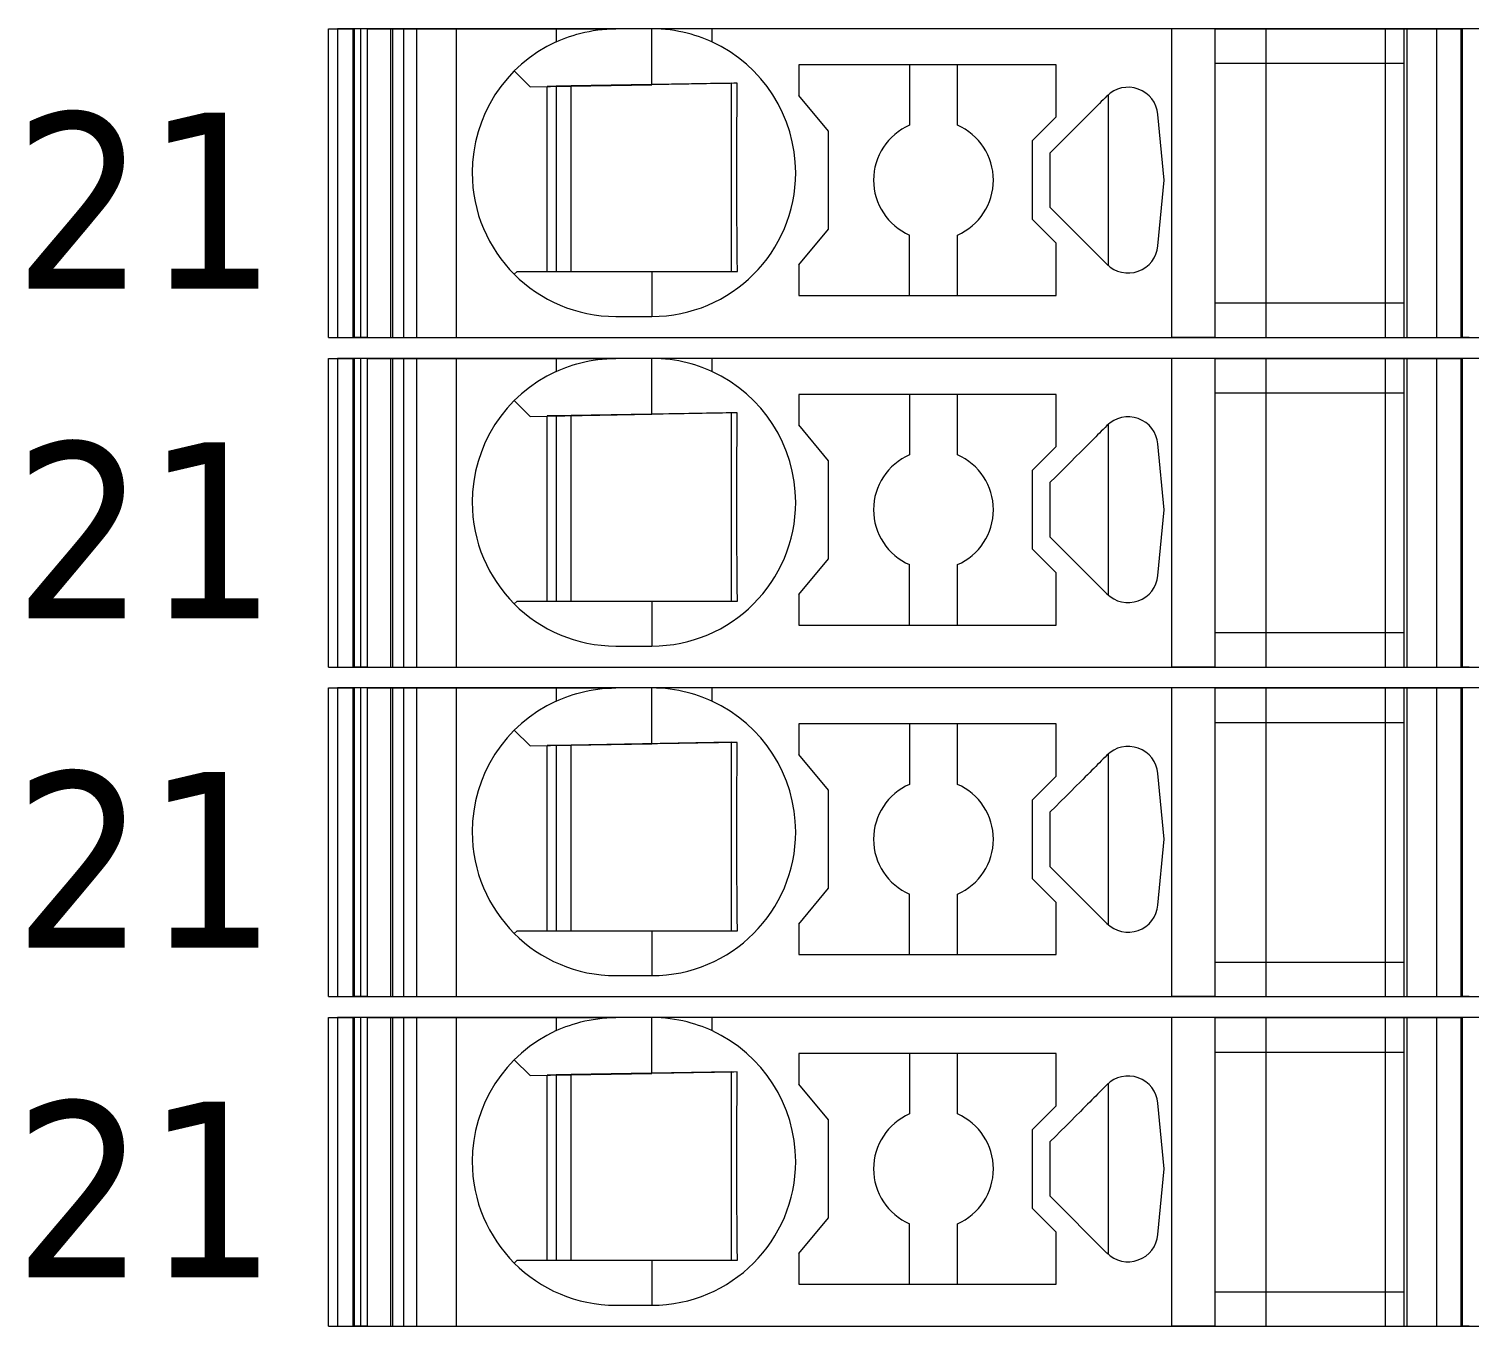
# Model space of a CAD drawing. Header units: millimetres. Extents: x 0 to 2100, y 0 to 1485.
# Drawn here: x 1216.85 to 1240.89, y 469.85 to 491.5 of the extents above; entities that cross this region are included whole.
import ezdxf
from ezdxf.enums import TextEntityAlignment as Align

# ---------------------------------------------------------------- set-up
doc = ezdxf.new("R2010")
doc.units = ezdxf.units.MM
for name, color, linetype, lineweight in [('EPLAN309', 5, 'Continuous', 5), ('EPLAN493', 5, 'Continuous', 5), ('MAIN-1', 7, 'Continuous', 5), ('MAIN-2', 7, 'Continuous', 5)]:
    doc.layers.add(name, color=color, linetype=linetype, lineweight=lineweight)
doc.styles.add('Tahoma', font='')
doc.styles.get('Tahoma').set_extended_font_data('Tahoma')

# ---------------------------------------------------------------- blocks, each defined once
blk = doc.blocks.new('EPLSYM_LibrarySPECIAL_Symbol12_Variant0_Placement8_56')
at = {"layer": 'EPLAN309', "lineweight": 13, "ltscale": 20}
blk.add_lwpolyline([(0, -5.15), (68.15, -5.15), (68.15, 0), (0, 0)], close=True, dxfattribs=at)
at = {"layer": 'EPLAN493', "color": 5, "style": 'Tahoma'}
blk.add_attdef('17_20450', text='', height=2.93475, dxfattribs=at).set_placement((0, -27.293475), align=Align.MIDDLE_RIGHT)
blk = doc.blocks.new('EPLSYM_LibrarySPECIAL_Symbol12_Variant0_Placement8_57')
at = {"layer": 'EPLAN309', "lineweight": 13, "ltscale": 20}
blk.add_lwpolyline([(0, -5.15), (68.15, -5.15), (68.15, 0), (0, 0)], close=True, dxfattribs=at)
at = {"layer": 'EPLAN493', "color": 5, "style": 'Tahoma'}
blk.add_attdef('17_20450', text='', height=2.93475, dxfattribs=at).set_placement((0, -27.293475), align=Align.MIDDLE_RIGHT)
blk = doc.blocks.new('EPLSYM_LibrarySPECIAL_Symbol12_Variant0_Placement8_58')
at = {"layer": 'EPLAN309', "lineweight": 13, "ltscale": 20}
blk.add_lwpolyline([(0, -5.15), (68.15, -5.15), (68.15, 0), (0, 0)], close=True, dxfattribs=at)
at = {"layer": 'EPLAN493', "color": 5, "style": 'Tahoma'}
blk.add_attdef('17_20450', text='', height=2.93475, dxfattribs=at).set_placement((0, -27.293475), align=Align.MIDDLE_RIGHT)
blk = doc.blocks.new('EPLSYM_LibrarySPECIAL_Symbol12_Variant0_Placement8_59')
at = {"layer": 'EPLAN309', "lineweight": 13, "ltscale": 20}
blk.add_lwpolyline([(0, -5.15), (68.15, -5.15), (68.15, 0), (0, 0)], close=True, dxfattribs=at)
at = {"layer": 'EPLAN493', "color": 5, "style": 'Tahoma'}
blk.add_attdef('17_20450', text='', height=2.93475, dxfattribs=at).set_placement((0, -27.293475), align=Align.MIDDLE_RIGHT)

msp = doc.modelspace()

# ---------------------------------------------------------------- linework, layer by layer
at = {"layer": 'MAIN-1'}
for p, q in [((1221.85, 491.5), (1222.284, 491.5)), ((1221.85, 486.35), (1221.85, 491.5)), ((1222.393, 491.5), (1222.284, 491.5)), ((1222.284, 486.35), (1222.284, 491.5)), ((1222.501, 491.5), (1222.393, 491.5)), ((1222.393, 486.35), (1222.393, 491.5)), ((1222.501, 491.5), (1225.65, 491.5)), ((1222.501, 486.35), (1222.501, 491.5)), ((1225.65, 491.5), (1226.65, 491.5)), ((1225.65, 491.5), (1225.65, 491.282)), ((1226.346, 491.481), (1226.421, 491.489)), ((1226.421, 491.489), (1226.497, 491.495)), ((1226.497, 491.495), (1226.573, 491.499)), ((1226.573, 491.499), (1226.65, 491.5)), ((1227.25, 491.5), (1226.65, 491.5)), ((1227.327, 491.499), (1227.25, 491.5)), ((1228.25, 491.5), (1227.25, 491.5)), ((1227.25, 490.568), (1227.25, 491.5)), ((1227.403, 491.495), (1227.327, 491.499)), ((1227.479, 491.489), (1227.403, 491.495)), ((1227.554, 491.481), (1227.479, 491.489)), ((1235.932, 491.5), (1228.25, 491.5)), ((1228.25, 491.5), (1228.25, 491.282)), ((1236.65, 491.5), (1235.932, 491.5)), ((1235.932, 486.35), (1235.932, 491.5)), ((1236.65, 491.5), (1239.8, 491.5)), ((1236.65, 491.5), (1236.65, 486.35)), ((1239.8, 491.5), (1240.35, 491.5)), ((1239.8, 491.5), (1239.8, 486.35)), ((1240.35, 491.5), (1240.784, 491.5)), ((1240.35, 491.5), (1240.35, 486.35)), ((1240.893, 491.5), (1240.784, 491.5)), ((1240.784, 486.35), (1240.784, 491.5)), ((1225.65, 491.282), (1225.702, 491.305)), ((1225.702, 491.305), (1225.756, 491.327)), ((1225.756, 491.327), (1225.813, 491.349)), ((1225.813, 491.349), (1225.872, 491.37)), ((1225.872, 491.37), (1225.933, 491.39)), ((1225.933, 491.39), (1225.997, 491.409)), ((1225.997, 491.409), (1226.063, 491.427)), ((1226.063, 491.427), (1226.131, 491.443)), ((1226.131, 491.443), (1226.201, 491.458)), ((1226.201, 491.458), (1226.272, 491.47)), ((1226.272, 491.47), (1226.346, 491.481)), ((1227.628, 491.47), (1227.554, 491.481)), ((1227.699, 491.458), (1227.628, 491.47)), ((1227.769, 491.443), (1227.699, 491.458)), ((1227.837, 491.427), (1227.769, 491.443)), ((1227.903, 491.409), (1227.837, 491.427)), ((1227.967, 491.39), (1227.903, 491.409)), ((1228.028, 491.37), (1227.967, 491.39)), ((1228.087, 491.349), (1228.028, 491.37)), ((1228.144, 491.327), (1228.087, 491.349)), ((1228.198, 491.305), (1228.144, 491.327)), ((1228.25, 491.282), (1228.198, 491.305)), ((1224.953, 490.797), (1225.217, 490.533)), ((1229.7, 490.9), (1229.7, 490.389)), ((1234, 490.9), (1229.7, 490.9)), ((1231.55, 490.9), (1231.55, 489.892)), ((1232.35, 489.892), (1232.35, 490.9)), ((1234, 490.029), (1234, 490.9)), ((1236.65, 490.925), (1239.8, 490.925)), ((1225.217, 490.533), (1227.25, 490.568)), ((1225.5, 487.45), (1225.5, 490.538)), ((1225.65, 490.54), (1225.65, 487.45)), ((1225.9, 487.45), (1225.9, 490.545)), ((1227.345, 490.57), (1227.25, 490.568)), ((1227.438, 490.571), (1227.345, 490.57)), ((1227.53, 490.573), (1227.438, 490.571)), ((1227.618, 490.575), (1227.53, 490.573)), ((1227.703, 490.576), (1227.618, 490.575)), ((1227.786, 490.577), (1227.703, 490.576)), ((1227.865, 490.579), (1227.786, 490.577)), ((1227.943, 490.58), (1227.865, 490.579)), ((1228.017, 490.581), (1227.943, 490.58)), ((1228.09, 490.582), (1228.017, 490.581)), ((1228.16, 490.584), (1228.09, 490.582)), ((1228.229, 490.585), (1228.16, 490.584)), ((1228.297, 490.586), (1228.229, 490.585)), ((1228.363, 490.587), (1228.297, 490.586)), ((1228.428, 490.588), (1228.363, 490.587)), ((1228.491, 490.589), (1228.428, 490.588)), ((1228.554, 490.59), (1228.491, 490.589)), ((1228.615, 490.591), (1228.554, 490.59)), ((1228.579, 487.45), (1228.579, 490.591)), ((1228.676, 490.592), (1228.615, 490.591)), ((1228.676, 490.522), (1228.676, 490.592)), ((1228.673, 490.303), (1228.674, 490.377)), ((1228.673, 490.227), (1228.673, 490.303)), ((1228.674, 490.377), (1228.675, 490.45)), ((1228.675, 490.45), (1228.676, 490.522)), ((1230.2, 489.793), (1229.7, 490.389)), ((1234.752, 490.285), (1234.721, 490.253)), ((1234.784, 490.316), (1234.752, 490.285)), ((1234.815, 490.347), (1234.784, 490.316)), ((1234.846, 490.379), (1234.815, 490.347)), ((1234.867, 490.398), (1234.867, 487.552)), ((1228.67, 489.988), (1228.671, 490.07)), ((1228.671, 490.07), (1228.672, 490.149)), ((1228.672, 490.149), (1228.673, 490.227)), ((1234.521, 490.053), (1234.483, 490.015)), ((1234.558, 490.09), (1234.521, 490.053)), ((1234.594, 490.126), (1234.558, 490.09)), ((1234.627, 490.159), (1234.594, 490.126)), ((1234.658, 490.191), (1234.627, 490.159)), ((1234.69, 490.222), (1234.658, 490.191)), ((1234.721, 490.253), (1234.69, 490.222)), ((1235.802, 488.975), (1235.698, 490.072)), ((1228.669, 489.817), (1228.67, 489.904)), ((1228.669, 489.726), (1228.669, 489.817)), ((1228.67, 489.904), (1228.67, 489.988)), ((1233.6, 489.629), (1234, 490.029)), ((1234.323, 489.856), (1234.242, 489.774)), ((1234.402, 489.934), (1234.323, 489.856)), ((1234.443, 489.975), (1234.402, 489.934)), ((1234.483, 490.015), (1234.443, 489.975)), ((1228.668, 489.632), (1228.669, 489.726)), ((1228.668, 489.534), (1228.668, 489.632)), ((1230.2, 488.157), (1230.2, 489.793)), ((1233.6, 489.629), (1233.6, 488.321)), ((1234.072, 489.604), (1233.986, 489.518)), ((1234.158, 489.69), (1234.072, 489.604)), ((1234.242, 489.774), (1234.158, 489.69)), ((1228.667, 489.431), (1228.668, 489.534)), ((1228.667, 489.324), (1228.667, 489.431)), ((1228.667, 489.213), (1228.667, 489.324)), ((1233.986, 489.518), (1233.9, 489.432)), ((1233.9, 489.302), (1233.9, 489.432)), ((1228.667, 489.1), (1228.667, 489.213)), ((1228.667, 488.979), (1228.667, 489.1)), ((1233.9, 489.171), (1233.9, 489.302)), ((1233.9, 489.04), (1233.9, 489.171)), ((1228.667, 488.861), (1228.667, 488.979)), ((1228.667, 488.747), (1228.667, 488.861)), ((1233.9, 488.91), (1233.9, 489.04)), ((1233.9, 488.779), (1233.9, 488.91)), ((1235.698, 487.878), (1235.802, 488.975)), ((1228.668, 488.638), (1228.667, 488.747)), ((1228.668, 488.534), (1228.668, 488.638)), ((1233.9, 488.648), (1233.9, 488.779)), ((1233.9, 488.518), (1233.9, 488.648)), ((1228.669, 488.434), (1228.668, 488.534)), ((1228.669, 488.339), (1228.669, 488.434)), ((1233.9, 488.518), (1234.846, 487.571)), ((1228.67, 488.248), (1228.669, 488.339)), ((1228.671, 488.159), (1228.67, 488.248)), ((1228.672, 488.073), (1228.671, 488.159)), ((1229.7, 487.561), (1230.2, 488.157)), ((1234, 487.921), (1233.6, 488.321)), ((1228.672, 487.99), (1228.672, 488.073)), ((1228.673, 487.908), (1228.672, 487.99)), ((1228.674, 487.829), (1228.673, 487.908)), ((1231.55, 487.05), (1231.55, 488.058)), ((1232.35, 487.05), (1232.35, 488.058)), ((1234, 487.05), (1234, 487.921)), ((1228.675, 487.75), (1228.674, 487.829)), ((1228.676, 487.674), (1228.675, 487.75)), ((1228.676, 487.598), (1228.676, 487.674)), ((1225, 487.45), (1224.953, 487.403)), ((1225, 487.45), (1227.25, 487.45)), ((1227.25, 487.45), (1227.342, 487.45)), ((1227.25, 487.45), (1227.25, 486.7)), ((1227.342, 487.45), (1227.433, 487.45)), ((1227.433, 487.45), (1227.523, 487.45)), ((1227.523, 487.45), (1227.61, 487.45)), ((1227.61, 487.45), (1227.695, 487.45)), ((1227.695, 487.45), (1227.778, 487.45)), ((1227.778, 487.45), (1227.858, 487.45)), ((1227.858, 487.45), (1227.936, 487.45)), ((1227.936, 487.45), (1228.011, 487.45)), ((1228.011, 487.45), (1228.085, 487.45)), ((1228.085, 487.45), (1228.157, 487.45)), ((1228.157, 487.45), (1228.226, 487.45)), ((1228.226, 487.45), (1228.295, 487.45)), ((1228.295, 487.45), (1228.361, 487.45)), ((1228.361, 487.45), (1228.427, 487.45)), ((1228.427, 487.45), (1228.491, 487.45)), ((1228.491, 487.45), (1228.555, 487.45)), ((1228.555, 487.45), (1228.617, 487.45)), ((1228.617, 487.45), (1228.678, 487.45)), ((1228.677, 487.524), (1228.676, 487.598)), ((1228.678, 487.45), (1228.677, 487.524)), ((1229.7, 487.561), (1229.7, 487.05)), ((1229.7, 487.05), (1234, 487.05)), ((1236.65, 486.925), (1239.8, 486.925)), ((1226.65, 486.7), (1227.25, 486.7)), ((1221.85, 486.35), (1222.284, 486.35)), ((1222.393, 486.35), (1222.284, 486.35)), ((1222.501, 486.35), (1222.393, 486.35)), ((1222.501, 486.35), (1235.932, 486.35)), ((1236.65, 486.35), (1235.932, 486.35)), ((1236.65, 486.35), (1239.8, 486.35)), ((1239.8, 486.35), (1240.35, 486.35)), ((1240.35, 486.35), (1240.784, 486.35)), ((1240.893, 486.35), (1240.784, 486.35)), ((1221.85, 486), (1222.284, 486)), ((1221.85, 480.85), (1221.85, 486)), ((1222.393, 486), (1222.284, 486)), ((1222.284, 480.85), (1222.284, 486)), ((1222.501, 486), (1222.393, 486)), ((1222.393, 480.85), (1222.393, 486)), ((1222.501, 486), (1225.65, 486)), ((1222.501, 480.85), (1222.501, 486)), ((1225.65, 486), (1226.65, 486)), ((1225.65, 486), (1225.65, 485.782)), ((1226.131, 485.943), (1226.201, 485.958)), ((1226.201, 485.958), (1226.272, 485.97)), ((1226.272, 485.97), (1226.346, 485.981)), ((1226.346, 485.981), (1226.421, 485.989)), ((1226.421, 485.989), (1226.497, 485.995)), ((1226.497, 485.995), (1226.573, 485.999)), ((1226.573, 485.999), (1226.65, 486)), ((1227.25, 486), (1226.65, 486)), ((1227.327, 485.999), (1227.25, 486)), ((1228.25, 486), (1227.25, 486)), ((1227.25, 485.068), (1227.25, 486)), ((1227.403, 485.995), (1227.327, 485.999)), ((1227.479, 485.989), (1227.403, 485.995)), ((1227.554, 485.981), (1227.479, 485.989)), ((1227.628, 485.97), (1227.554, 485.981)), ((1227.699, 485.958), (1227.628, 485.97)), ((1227.769, 485.943), (1227.699, 485.958)), ((1235.932, 486), (1228.25, 486)), ((1228.25, 486), (1228.25, 485.782)), ((1236.65, 486), (1235.932, 486)), ((1235.932, 480.85), (1235.932, 486)), ((1236.65, 486), (1239.8, 486)), ((1236.65, 486), (1236.65, 480.85)), ((1239.8, 486), (1240.35, 486)), ((1239.8, 486), (1239.8, 480.85)), ((1240.35, 486), (1240.784, 486)), ((1240.35, 486), (1240.35, 480.85)), ((1240.893, 486), (1240.784, 486)), ((1240.784, 480.85), (1240.784, 486)), ((1225.65, 485.782), (1225.702, 485.805)), ((1225.702, 485.805), (1225.756, 485.827)), ((1225.756, 485.827), (1225.813, 485.849)), ((1225.813, 485.849), (1225.872, 485.87)), ((1225.872, 485.87), (1225.933, 485.89)), ((1225.933, 485.89), (1225.997, 485.909)), ((1225.997, 485.909), (1226.063, 485.927)), ((1226.063, 485.927), (1226.131, 485.943)), ((1227.837, 485.927), (1227.769, 485.943)), ((1227.903, 485.909), (1227.837, 485.927)), ((1227.967, 485.89), (1227.903, 485.909)), ((1228.028, 485.87), (1227.967, 485.89)), ((1228.087, 485.849), (1228.028, 485.87)), ((1228.144, 485.827), (1228.087, 485.849)), ((1228.198, 485.805), (1228.144, 485.827)), ((1228.25, 485.782), (1228.198, 485.805)), ((1224.953, 485.297), (1225.217, 485.033)), ((1229.7, 485.4), (1229.7, 484.889)), ((1234, 485.4), (1229.7, 485.4)), ((1231.55, 485.4), (1231.55, 484.392)), ((1232.35, 484.392), (1232.35, 485.4)), ((1234, 484.529), (1234, 485.4)), ((1236.65, 485.425), (1239.8, 485.425)), ((1225.217, 485.033), (1227.25, 485.068)), ((1225.5, 481.95), (1225.5, 485.038)), ((1225.65, 485.04), (1225.65, 481.95)), ((1225.9, 481.95), (1225.9, 485.045)), ((1227.345, 485.07), (1227.25, 485.068)), ((1227.438, 485.071), (1227.345, 485.07)), ((1227.53, 485.073), (1227.438, 485.071)), ((1227.618, 485.075), (1227.53, 485.073)), ((1227.703, 485.076), (1227.618, 485.075)), ((1227.786, 485.077), (1227.703, 485.076)), ((1227.865, 485.079), (1227.786, 485.077)), ((1227.943, 485.08), (1227.865, 485.079)), ((1228.017, 485.081), (1227.943, 485.08)), ((1228.09, 485.082), (1228.017, 485.081)), ((1228.16, 485.084), (1228.09, 485.082)), ((1228.229, 485.085), (1228.16, 485.084)), ((1228.297, 485.086), (1228.229, 485.085)), ((1228.363, 485.087), (1228.297, 485.086)), ((1228.428, 485.088), (1228.363, 485.087)), ((1228.491, 485.089), (1228.428, 485.088)), ((1228.554, 485.09), (1228.491, 485.089)), ((1228.615, 485.091), (1228.554, 485.09)), ((1228.579, 481.95), (1228.579, 485.091)), ((1228.676, 485.092), (1228.615, 485.091)), ((1228.675, 484.95), (1228.676, 485.022)), ((1228.676, 485.022), (1228.676, 485.092)), ((1228.673, 484.803), (1228.674, 484.877)), ((1228.673, 484.727), (1228.673, 484.803)), ((1228.674, 484.877), (1228.675, 484.95)), ((1230.2, 484.293), (1229.7, 484.889)), ((1234.721, 484.753), (1234.69, 484.722)), ((1234.752, 484.785), (1234.721, 484.753)), ((1234.784, 484.816), (1234.752, 484.785)), ((1234.815, 484.847), (1234.784, 484.816)), ((1234.846, 484.879), (1234.815, 484.847)), ((1234.867, 484.898), (1234.867, 482.052)), ((1228.67, 484.488), (1228.671, 484.57)), ((1228.671, 484.57), (1228.672, 484.649)), ((1228.672, 484.649), (1228.673, 484.727)), ((1233.6, 484.129), (1234, 484.529)), ((1234.483, 484.515), (1234.443, 484.475)), ((1234.521, 484.553), (1234.483, 484.515)), ((1234.558, 484.59), (1234.521, 484.553)), ((1234.594, 484.626), (1234.558, 484.59)), ((1234.627, 484.659), (1234.594, 484.626)), ((1234.658, 484.691), (1234.627, 484.659)), ((1234.69, 484.722), (1234.658, 484.691)), ((1235.802, 483.475), (1235.698, 484.572)), ((1228.669, 484.317), (1228.67, 484.404)), ((1228.669, 484.226), (1228.669, 484.317)), ((1228.67, 484.404), (1228.67, 484.488)), ((1230.2, 482.657), (1230.2, 484.293)), ((1234.242, 484.274), (1234.158, 484.19)), ((1234.323, 484.356), (1234.242, 484.274)), ((1234.402, 484.434), (1234.323, 484.356)), ((1234.443, 484.475), (1234.402, 484.434)), ((1228.667, 483.931), (1228.668, 484.034)), ((1228.668, 484.132), (1228.669, 484.226)), ((1228.668, 484.034), (1228.668, 484.132)), ((1233.6, 484.129), (1233.6, 482.821)), ((1234.072, 484.104), (1233.986, 484.018)), ((1234.158, 484.19), (1234.072, 484.104)), ((1228.667, 483.824), (1228.667, 483.931)), ((1228.667, 483.713), (1228.667, 483.824)), ((1233.986, 484.018), (1233.9, 483.932)), ((1233.9, 483.802), (1233.9, 483.932)), ((1233.9, 483.671), (1233.9, 483.802)), ((1228.667, 483.6), (1228.667, 483.713)), ((1228.667, 483.479), (1228.667, 483.6)), ((1233.9, 483.54), (1233.9, 483.671)), ((1228.667, 483.361), (1228.667, 483.479)), ((1228.667, 483.247), (1228.667, 483.361)), ((1233.9, 483.41), (1233.9, 483.54)), ((1233.9, 483.279), (1233.9, 483.41)), ((1235.698, 482.378), (1235.802, 483.475)), ((1228.668, 483.138), (1228.667, 483.247)), ((1228.668, 483.034), (1228.668, 483.138)), ((1233.9, 483.148), (1233.9, 483.279)), ((1233.9, 483.018), (1233.9, 483.148)), ((1228.669, 482.934), (1228.668, 483.034)), ((1228.669, 482.839), (1228.669, 482.934)), ((1228.67, 482.748), (1228.669, 482.839)), ((1233.9, 483.018), (1234.846, 482.071)), ((1228.671, 482.659), (1228.67, 482.748)), ((1228.672, 482.573), (1228.671, 482.659)), ((1229.7, 482.061), (1230.2, 482.657)), ((1234, 482.421), (1233.6, 482.821)), ((1228.672, 482.49), (1228.672, 482.573)), ((1228.673, 482.408), (1228.672, 482.49)), ((1228.674, 482.329), (1228.673, 482.408)), ((1231.55, 481.55), (1231.55, 482.558)), ((1232.35, 481.55), (1232.35, 482.558)), ((1234, 481.55), (1234, 482.421)), ((1228.675, 482.25), (1228.674, 482.329)), ((1228.676, 482.174), (1228.675, 482.25)), ((1228.676, 482.098), (1228.676, 482.174)), ((1225, 481.95), (1224.953, 481.903)), ((1225, 481.95), (1227.25, 481.95)), ((1227.25, 481.95), (1227.342, 481.95)), ((1227.25, 481.95), (1227.25, 481.2)), ((1227.342, 481.95), (1227.433, 481.95)), ((1227.433, 481.95), (1227.523, 481.95)), ((1227.523, 481.95), (1227.61, 481.95)), ((1227.61, 481.95), (1227.695, 481.95)), ((1227.695, 481.95), (1227.778, 481.95)), ((1227.778, 481.95), (1227.858, 481.95)), ((1227.858, 481.95), (1227.936, 481.95)), ((1227.936, 481.95), (1228.011, 481.95)), ((1228.011, 481.95), (1228.085, 481.95)), ((1228.085, 481.95), (1228.157, 481.95)), ((1228.157, 481.95), (1228.226, 481.95)), ((1228.226, 481.95), (1228.295, 481.95)), ((1228.295, 481.95), (1228.361, 481.95)), ((1228.361, 481.95), (1228.427, 481.95)), ((1228.427, 481.95), (1228.491, 481.95)), ((1228.491, 481.95), (1228.555, 481.95)), ((1228.555, 481.95), (1228.617, 481.95)), ((1228.617, 481.95), (1228.678, 481.95)), ((1228.677, 482.024), (1228.676, 482.098)), ((1228.678, 481.95), (1228.677, 482.024)), ((1229.7, 482.061), (1229.7, 481.55)), ((1229.7, 481.55), (1234, 481.55)), ((1236.65, 481.425), (1239.8, 481.425)), ((1226.65, 481.2), (1227.25, 481.2)), ((1221.85, 480.85), (1222.284, 480.85)), ((1222.393, 480.85), (1222.284, 480.85)), ((1222.501, 480.85), (1222.393, 480.85)), ((1222.501, 480.85), (1235.932, 480.85)), ((1236.65, 480.85), (1235.932, 480.85)), ((1236.65, 480.85), (1239.8, 480.85)), ((1239.8, 480.85), (1240.35, 480.85)), ((1240.35, 480.85), (1240.784, 480.85)), ((1240.893, 480.85), (1240.784, 480.85)), ((1221.85, 480.5), (1222.284, 480.5)), ((1221.85, 475.35), (1221.85, 480.5)), ((1222.393, 480.5), (1222.284, 480.5)), ((1222.284, 475.35), (1222.284, 480.5)), ((1222.501, 480.5), (1222.393, 480.5)), ((1222.393, 475.35), (1222.393, 480.5)), ((1222.501, 480.5), (1225.65, 480.5)), ((1222.501, 475.35), (1222.501, 480.5)), ((1225.65, 480.5), (1226.65, 480.5)), ((1225.65, 480.5), (1225.65, 480.282)), ((1225.997, 480.409), (1226.063, 480.427)), ((1226.063, 480.427), (1226.131, 480.443)), ((1226.131, 480.443), (1226.201, 480.458)), ((1226.201, 480.458), (1226.272, 480.47)), ((1226.272, 480.47), (1226.346, 480.481)), ((1226.346, 480.481), (1226.421, 480.489)), ((1226.421, 480.489), (1226.497, 480.495)), ((1226.497, 480.495), (1226.573, 480.499)), ((1226.573, 480.499), (1226.65, 480.5)), ((1227.25, 480.5), (1226.65, 480.5)), ((1227.327, 480.499), (1227.25, 480.5)), ((1228.25, 480.5), (1227.25, 480.5)), ((1227.25, 479.568), (1227.25, 480.5)), ((1227.403, 480.495), (1227.327, 480.499)), ((1227.479, 480.489), (1227.403, 480.495)), ((1227.554, 480.481), (1227.479, 480.489)), ((1227.628, 480.47), (1227.554, 480.481)), ((1227.699, 480.458), (1227.628, 480.47)), ((1227.769, 480.443), (1227.699, 480.458)), ((1227.837, 480.427), (1227.769, 480.443)), ((1227.903, 480.409), (1227.837, 480.427)), ((1235.932, 480.5), (1228.25, 480.5)), ((1228.25, 480.5), (1228.25, 480.282)), ((1236.65, 480.5), (1235.932, 480.5)), ((1235.932, 475.35), (1235.932, 480.5)), ((1236.65, 480.5), (1239.8, 480.5)), ((1236.65, 480.5), (1236.65, 475.35)), ((1239.8, 480.5), (1240.35, 480.5)), ((1239.8, 480.5), (1239.8, 475.35)), ((1240.35, 480.5), (1240.784, 480.5)), ((1240.35, 480.5), (1240.35, 475.35)), ((1240.893, 480.5), (1240.784, 480.5)), ((1240.784, 475.35), (1240.784, 480.5)), ((1225.65, 480.282), (1225.702, 480.305)), ((1225.702, 480.305), (1225.756, 480.327)), ((1225.756, 480.327), (1225.813, 480.349)), ((1225.813, 480.349), (1225.872, 480.37)), ((1225.872, 480.37), (1225.933, 480.39)), ((1225.933, 480.39), (1225.997, 480.409)), ((1227.967, 480.39), (1227.903, 480.409)), ((1228.028, 480.37), (1227.967, 480.39)), ((1228.087, 480.349), (1228.028, 480.37)), ((1228.144, 480.327), (1228.087, 480.349)), ((1228.198, 480.305), (1228.144, 480.327)), ((1228.25, 480.282), (1228.198, 480.305)), ((1224.953, 479.797), (1225.217, 479.533)), ((1229.7, 479.9), (1229.7, 479.389)), ((1234, 479.9), (1229.7, 479.9)), ((1231.55, 479.9), (1231.55, 478.892)), ((1232.35, 478.892), (1232.35, 479.9)), ((1234, 479.029), (1234, 479.9)), ((1236.65, 479.925), (1239.8, 479.925)), ((1225.217, 479.533), (1227.25, 479.568)), ((1225.5, 476.45), (1225.5, 479.538)), ((1225.65, 479.54), (1225.65, 476.45)), ((1225.9, 476.45), (1225.9, 479.545)), ((1227.345, 479.57), (1227.25, 479.568)), ((1227.438, 479.571), (1227.345, 479.57)), ((1227.53, 479.573), (1227.438, 479.571)), ((1227.618, 479.575), (1227.53, 479.573)), ((1227.703, 479.576), (1227.618, 479.575)), ((1227.786, 479.577), (1227.703, 479.576)), ((1227.865, 479.579), (1227.786, 479.577)), ((1227.943, 479.58), (1227.865, 479.579)), ((1228.017, 479.581), (1227.943, 479.58)), ((1228.09, 479.582), (1228.017, 479.581)), ((1228.16, 479.584), (1228.09, 479.582)), ((1228.229, 479.585), (1228.16, 479.584)), ((1228.297, 479.586), (1228.229, 479.585)), ((1228.363, 479.587), (1228.297, 479.586)), ((1228.428, 479.588), (1228.363, 479.587)), ((1228.491, 479.589), (1228.428, 479.588)), ((1228.554, 479.59), (1228.491, 479.589)), ((1228.615, 479.591), (1228.554, 479.59)), ((1228.579, 476.45), (1228.579, 479.591)), ((1228.676, 479.592), (1228.615, 479.591)), ((1228.675, 479.45), (1228.676, 479.522)), ((1228.676, 479.522), (1228.676, 479.592)), ((1228.672, 479.149), (1228.673, 479.227)), ((1228.673, 479.303), (1228.674, 479.377)), ((1228.673, 479.227), (1228.673, 479.303)), ((1228.674, 479.377), (1228.675, 479.45)), ((1230.2, 478.793), (1229.7, 479.389)), ((1234.69, 479.222), (1234.658, 479.191)), ((1234.721, 479.253), (1234.69, 479.222)), ((1234.752, 479.285), (1234.721, 479.253)), ((1234.784, 479.316), (1234.752, 479.285)), ((1234.815, 479.347), (1234.784, 479.316)), ((1234.846, 479.379), (1234.815, 479.347)), ((1234.867, 479.398), (1234.867, 476.552)), ((1228.67, 478.988), (1228.671, 479.07)), ((1228.67, 478.904), (1228.67, 478.988)), ((1228.671, 479.07), (1228.672, 479.149)), ((1233.6, 478.629), (1234, 479.029)), ((1234.483, 479.015), (1234.443, 478.975)), ((1234.521, 479.053), (1234.483, 479.015)), ((1234.558, 479.09), (1234.521, 479.053)), ((1234.594, 479.126), (1234.558, 479.09)), ((1234.627, 479.159), (1234.594, 479.126)), ((1234.658, 479.191), (1234.627, 479.159)), ((1235.802, 477.975), (1235.698, 479.072)), ((1228.669, 478.817), (1228.67, 478.904)), ((1228.669, 478.726), (1228.669, 478.817)), ((1230.2, 477.157), (1230.2, 478.793)), ((1234.242, 478.774), (1234.158, 478.69)), ((1234.323, 478.856), (1234.242, 478.774)), ((1234.402, 478.934), (1234.323, 478.856)), ((1234.443, 478.975), (1234.402, 478.934)), ((1228.667, 478.431), (1228.668, 478.534)), ((1228.668, 478.632), (1228.669, 478.726)), ((1228.668, 478.534), (1228.668, 478.632)), ((1233.6, 478.629), (1233.6, 477.321)), ((1233.986, 478.518), (1233.9, 478.432)), ((1234.072, 478.604), (1233.986, 478.518)), ((1234.158, 478.69), (1234.072, 478.604)), ((1228.667, 478.324), (1228.667, 478.431)), ((1228.667, 478.213), (1228.667, 478.324)), ((1233.9, 478.302), (1233.9, 478.432)), ((1233.9, 478.171), (1233.9, 478.302)), ((1228.667, 478.1), (1228.667, 478.213)), ((1228.667, 477.979), (1228.667, 478.1)), ((1233.9, 478.04), (1233.9, 478.171)), ((1233.9, 477.91), (1233.9, 478.04)), ((1228.667, 477.861), (1228.667, 477.979)), ((1228.667, 477.747), (1228.667, 477.861)), ((1233.9, 477.779), (1233.9, 477.91)), ((1233.9, 477.648), (1233.9, 477.779)), ((1235.698, 476.878), (1235.802, 477.975)), ((1228.668, 477.638), (1228.667, 477.747)), ((1228.668, 477.534), (1228.668, 477.638)), ((1233.9, 477.518), (1233.9, 477.648)), ((1228.669, 477.434), (1228.668, 477.534)), ((1228.669, 477.339), (1228.669, 477.434)), ((1228.67, 477.248), (1228.669, 477.339)), ((1234, 476.921), (1233.6, 477.321)), ((1233.9, 477.518), (1234.846, 476.571)), ((1228.671, 477.159), (1228.67, 477.248)), ((1228.672, 477.073), (1228.671, 477.159)), ((1228.672, 476.99), (1228.672, 477.073)), ((1229.7, 476.561), (1230.2, 477.157)), ((1231.55, 476.05), (1231.55, 477.058)), ((1232.35, 476.05), (1232.35, 477.058)), ((1228.673, 476.908), (1228.672, 476.99)), ((1228.674, 476.829), (1228.673, 476.908)), ((1228.675, 476.75), (1228.674, 476.829)), ((1234, 476.05), (1234, 476.921)), ((1228.676, 476.674), (1228.675, 476.75)), ((1228.676, 476.598), (1228.676, 476.674)), ((1228.677, 476.524), (1228.676, 476.598)), ((1225, 476.45), (1224.953, 476.403)), ((1225, 476.45), (1227.25, 476.45)), ((1227.25, 476.45), (1227.342, 476.45)), ((1227.25, 476.45), (1227.25, 475.7)), ((1227.342, 476.45), (1227.433, 476.45)), ((1227.433, 476.45), (1227.523, 476.45)), ((1227.523, 476.45), (1227.61, 476.45)), ((1227.61, 476.45), (1227.695, 476.45)), ((1227.695, 476.45), (1227.778, 476.45)), ((1227.778, 476.45), (1227.858, 476.45)), ((1227.858, 476.45), (1227.936, 476.45)), ((1227.936, 476.45), (1228.011, 476.45)), ((1228.011, 476.45), (1228.085, 476.45)), ((1228.085, 476.45), (1228.157, 476.45)), ((1228.157, 476.45), (1228.226, 476.45)), ((1228.226, 476.45), (1228.295, 476.45)), ((1228.295, 476.45), (1228.361, 476.45)), ((1228.361, 476.45), (1228.427, 476.45)), ((1228.427, 476.45), (1228.491, 476.45)), ((1228.491, 476.45), (1228.555, 476.45)), ((1228.555, 476.45), (1228.617, 476.45)), ((1228.617, 476.45), (1228.678, 476.45)), ((1228.678, 476.45), (1228.677, 476.524)), ((1229.7, 476.561), (1229.7, 476.05)), ((1229.7, 476.05), (1234, 476.05)), ((1236.65, 475.925), (1239.8, 475.925)), ((1226.65, 475.7), (1227.25, 475.7)), ((1221.85, 475.35), (1222.284, 475.35)), ((1222.393, 475.35), (1222.284, 475.35)), ((1222.501, 475.35), (1222.393, 475.35)), ((1222.501, 475.35), (1235.932, 475.35)), ((1236.65, 475.35), (1235.932, 475.35)), ((1236.65, 475.35), (1239.8, 475.35)), ((1239.8, 475.35), (1240.35, 475.35)), ((1240.35, 475.35), (1240.784, 475.35)), ((1240.893, 475.35), (1240.784, 475.35)), ((1221.85, 475), (1222.284, 475)), ((1221.85, 469.85), (1221.85, 475)), ((1222.393, 475), (1222.284, 475)), ((1222.284, 469.85), (1222.284, 475)), ((1222.501, 475), (1222.393, 475)), ((1222.393, 469.85), (1222.393, 475)), ((1222.501, 475), (1225.65, 475)), ((1222.501, 469.85), (1222.501, 475)), ((1225.65, 475), (1226.65, 475)), ((1225.65, 475), (1225.65, 474.782)), ((1225.933, 474.89), (1225.997, 474.909)), ((1225.997, 474.909), (1226.063, 474.927)), ((1226.063, 474.927), (1226.131, 474.943)), ((1226.131, 474.943), (1226.201, 474.958)), ((1226.201, 474.958), (1226.272, 474.97)), ((1226.272, 474.97), (1226.346, 474.981)), ((1226.346, 474.981), (1226.421, 474.989)), ((1226.421, 474.989), (1226.497, 474.995)), ((1226.497, 474.995), (1226.573, 474.999)), ((1226.573, 474.999), (1226.65, 475)), ((1227.25, 475), (1226.65, 475)), ((1227.327, 474.999), (1227.25, 475)), ((1228.25, 475), (1227.25, 475)), ((1227.25, 474.068), (1227.25, 475)), ((1227.403, 474.995), (1227.327, 474.999)), ((1227.479, 474.989), (1227.403, 474.995)), ((1227.554, 474.981), (1227.479, 474.989)), ((1227.628, 474.97), (1227.554, 474.981)), ((1227.699, 474.958), (1227.628, 474.97)), ((1227.769, 474.943), (1227.699, 474.958)), ((1227.837, 474.927), (1227.769, 474.943)), ((1227.903, 474.909), (1227.837, 474.927)), ((1227.967, 474.89), (1227.903, 474.909)), ((1235.932, 475), (1228.25, 475)), ((1228.25, 475), (1228.25, 474.782)), ((1236.65, 475), (1235.932, 475)), ((1235.932, 469.85), (1235.932, 475)), ((1236.65, 475), (1239.8, 475)), ((1236.65, 475), (1236.65, 469.85)), ((1239.8, 475), (1240.35, 475)), ((1239.8, 475), (1239.8, 469.85)), ((1240.35, 475), (1240.784, 475)), ((1240.35, 475), (1240.35, 469.85)), ((1240.893, 475), (1240.784, 475)), ((1240.784, 469.85), (1240.784, 475)), ((1225.65, 474.782), (1225.702, 474.805)), ((1225.702, 474.805), (1225.756, 474.827)), ((1225.756, 474.827), (1225.813, 474.849)), ((1225.813, 474.849), (1225.872, 474.87)), ((1225.872, 474.87), (1225.933, 474.89)), ((1228.028, 474.87), (1227.967, 474.89)), ((1228.087, 474.849), (1228.028, 474.87)), ((1228.144, 474.827), (1228.087, 474.849)), ((1228.198, 474.805), (1228.144, 474.827)), ((1228.25, 474.782), (1228.198, 474.805)), ((1236.65, 474.425), (1239.8, 474.425)), ((1224.953, 474.297), (1225.217, 474.033)), ((1229.7, 474.4), (1229.7, 473.889)), ((1234, 474.4), (1229.7, 474.4)), ((1231.55, 474.4), (1231.55, 473.392)), ((1232.35, 473.392), (1232.35, 474.4)), ((1234, 473.529), (1234, 474.4)), ((1225.217, 474.033), (1227.25, 474.068)), ((1225.5, 470.95), (1225.5, 474.038)), ((1225.65, 474.04), (1225.65, 470.95)), ((1225.9, 470.95), (1225.9, 474.045)), ((1227.345, 474.07), (1227.25, 474.068)), ((1227.438, 474.071), (1227.345, 474.07)), ((1227.53, 474.073), (1227.438, 474.071)), ((1227.618, 474.075), (1227.53, 474.073)), ((1227.703, 474.076), (1227.618, 474.075)), ((1227.786, 474.077), (1227.703, 474.076)), ((1227.865, 474.079), (1227.786, 474.077)), ((1227.943, 474.08), (1227.865, 474.079)), ((1228.017, 474.081), (1227.943, 474.08)), ((1228.09, 474.082), (1228.017, 474.081)), ((1228.16, 474.084), (1228.09, 474.082)), ((1228.229, 474.085), (1228.16, 474.084)), ((1228.297, 474.086), (1228.229, 474.085)), ((1228.363, 474.087), (1228.297, 474.086)), ((1228.428, 474.088), (1228.363, 474.087)), ((1228.491, 474.089), (1228.428, 474.088)), ((1228.554, 474.09), (1228.491, 474.089)), ((1228.615, 474.091), (1228.554, 474.09)), ((1228.579, 470.95), (1228.579, 474.091)), ((1228.676, 474.092), (1228.615, 474.091)), ((1228.674, 473.877), (1228.675, 473.95)), ((1228.675, 473.95), (1228.676, 474.022)), ((1228.676, 474.022), (1228.676, 474.092)), ((1228.672, 473.649), (1228.673, 473.727)), ((1228.673, 473.803), (1228.674, 473.877)), ((1228.673, 473.727), (1228.673, 473.803)), ((1230.2, 473.293), (1229.7, 473.889)), ((1234.69, 473.722), (1234.658, 473.691)), ((1234.721, 473.753), (1234.69, 473.722)), ((1234.752, 473.785), (1234.721, 473.753)), ((1234.784, 473.816), (1234.752, 473.785)), ((1234.815, 473.847), (1234.784, 473.816)), ((1234.846, 473.879), (1234.815, 473.847)), ((1234.867, 473.898), (1234.867, 471.052)), ((1228.67, 473.488), (1228.671, 473.57)), ((1228.67, 473.404), (1228.67, 473.488)), ((1228.671, 473.57), (1228.672, 473.649)), ((1233.6, 473.129), (1234, 473.529)), ((1234.443, 473.475), (1234.402, 473.434)), ((1234.483, 473.515), (1234.443, 473.475)), ((1234.521, 473.553), (1234.483, 473.515)), ((1234.558, 473.59), (1234.521, 473.553)), ((1234.594, 473.626), (1234.558, 473.59)), ((1234.627, 473.659), (1234.594, 473.626)), ((1234.658, 473.691), (1234.627, 473.659)), ((1235.802, 472.475), (1235.698, 473.572)), ((1228.668, 473.132), (1228.669, 473.226)), ((1228.669, 473.317), (1228.67, 473.404)), ((1228.669, 473.226), (1228.669, 473.317)), ((1230.2, 471.657), (1230.2, 473.293)), ((1234.242, 473.274), (1234.158, 473.19)), ((1234.323, 473.356), (1234.242, 473.274)), ((1234.402, 473.434), (1234.323, 473.356)), ((1228.667, 472.931), (1228.668, 473.034)), ((1228.668, 473.034), (1228.668, 473.132)), ((1233.6, 473.129), (1233.6, 471.821)), ((1233.986, 473.018), (1233.9, 472.932)), ((1234.072, 473.104), (1233.986, 473.018)), ((1234.158, 473.19), (1234.072, 473.104)), ((1228.667, 472.824), (1228.667, 472.931)), ((1228.667, 472.713), (1228.667, 472.824)), ((1233.9, 472.802), (1233.9, 472.932)), ((1233.9, 472.671), (1233.9, 472.802)), ((1228.667, 472.6), (1228.667, 472.713)), ((1228.667, 472.479), (1228.667, 472.6)), ((1233.9, 472.54), (1233.9, 472.671)), ((1233.9, 472.41), (1233.9, 472.54)), ((1228.667, 472.361), (1228.667, 472.479)), ((1228.667, 472.247), (1228.667, 472.361)), ((1233.9, 472.279), (1233.9, 472.41)), ((1233.9, 472.148), (1233.9, 472.279)), ((1235.698, 471.378), (1235.802, 472.475)), ((1228.668, 472.138), (1228.667, 472.247)), ((1228.668, 472.034), (1228.668, 472.138)), ((1228.669, 471.934), (1228.668, 472.034)), ((1233.9, 472.018), (1233.9, 472.148)), ((1233.9, 472.018), (1234.846, 471.071)), ((1228.669, 471.839), (1228.669, 471.934)), ((1228.67, 471.748), (1228.669, 471.839)), ((1234, 471.421), (1233.6, 471.821)), ((1228.671, 471.659), (1228.67, 471.748)), ((1228.672, 471.573), (1228.671, 471.659)), ((1228.672, 471.49), (1228.672, 471.573)), ((1229.7, 471.061), (1230.2, 471.657)), ((1231.55, 470.55), (1231.55, 471.558)), ((1232.35, 470.55), (1232.35, 471.558)), ((1228.673, 471.408), (1228.672, 471.49)), ((1228.674, 471.329), (1228.673, 471.408)), ((1228.675, 471.25), (1228.674, 471.329)), ((1234, 470.55), (1234, 471.421)), ((1228.676, 471.174), (1228.675, 471.25)), ((1228.676, 471.098), (1228.676, 471.174)), ((1228.677, 471.024), (1228.676, 471.098)), ((1229.7, 471.061), (1229.7, 470.55)), ((1225, 470.95), (1224.953, 470.903)), ((1225, 470.95), (1227.25, 470.95)), ((1227.25, 470.95), (1227.342, 470.95)), ((1227.25, 470.95), (1227.25, 470.2)), ((1227.342, 470.95), (1227.433, 470.95)), ((1227.433, 470.95), (1227.523, 470.95)), ((1227.523, 470.95), (1227.61, 470.95)), ((1227.61, 470.95), (1227.695, 470.95)), ((1227.695, 470.95), (1227.778, 470.95)), ((1227.778, 470.95), (1227.858, 470.95)), ((1227.858, 470.95), (1227.936, 470.95)), ((1227.936, 470.95), (1228.011, 470.95)), ((1228.011, 470.95), (1228.085, 470.95)), ((1228.085, 470.95), (1228.157, 470.95)), ((1228.157, 470.95), (1228.226, 470.95)), ((1228.226, 470.95), (1228.295, 470.95)), ((1228.295, 470.95), (1228.361, 470.95)), ((1228.361, 470.95), (1228.427, 470.95)), ((1228.427, 470.95), (1228.491, 470.95)), ((1228.491, 470.95), (1228.555, 470.95)), ((1228.555, 470.95), (1228.617, 470.95)), ((1228.617, 470.95), (1228.678, 470.95)), ((1228.678, 470.95), (1228.677, 471.024)), ((1229.7, 470.55), (1234, 470.55)), ((1236.65, 470.425), (1239.8, 470.425)), ((1226.65, 470.2), (1227.25, 470.2)), ((1221.85, 469.85), (1222.284, 469.85)), ((1222.393, 469.85), (1222.284, 469.85)), ((1222.501, 469.85), (1222.393, 469.85)), ((1222.501, 469.85), (1235.932, 469.85)), ((1236.65, 469.85), (1235.932, 469.85)), ((1236.65, 469.85), (1239.8, 469.85)), ((1239.8, 469.85), (1240.35, 469.85)), ((1240.35, 469.85), (1240.784, 469.85)), ((1240.893, 469.85), (1240.784, 469.85))]:
    msp.add_line(p, q, dxfattribs=at)
for centre, radius, start, end in [((1226.65, 489.1), 2.4, 114.6244, 180), ((1227.25, 489.1), 2.4, 0, 65.3756), ((1235.2, 490.025), 0.5, 5.4404, 135), ((1231.95, 488.975), 1, 113.5782, 180), ((1231.95, 488.975), 1, 0, 66.4218), ((1226.65, 489.1), 2.4, 180, 270), ((1227.25, 489.1), 2.4, 270, 0), ((1231.95, 488.975), 1, 180, 246.4218), ((1231.95, 488.975), 1, 293.5782, 0), ((1235.2, 487.925), 0.5, 225, 354.5596), ((1226.65, 483.6), 2.4, 114.6244, 180), ((1227.25, 483.6), 2.4, 0, 65.3756), ((1235.2, 484.525), 0.5, 5.4404, 135), ((1231.95, 483.475), 1, 113.5782, 180), ((1231.95, 483.475), 1, 0, 66.4218), ((1226.65, 483.6), 2.4, 180, 270), ((1227.25, 483.6), 2.4, 270, 0), ((1231.95, 483.475), 1, 180, 246.4218), ((1231.95, 483.475), 1, 293.5782, 0), ((1235.2, 482.425), 0.5, 225, 354.5596), ((1226.65, 478.1), 2.4, 114.6244, 180), ((1227.25, 478.1), 2.4, 0, 65.3756), ((1235.2, 479.025), 0.5, 5.4404, 135), ((1231.95, 477.975), 1, 113.5782, 180), ((1231.95, 477.975), 1, 0, 66.4218), ((1226.65, 478.1), 2.4, 180, 270), ((1227.25, 478.1), 2.4, 270, 0), ((1231.95, 477.975), 1, 180, 246.4218), ((1231.95, 477.975), 1, 293.5782, 0), ((1235.2, 476.925), 0.5, 225, 354.5596), ((1226.65, 472.6), 2.4, 114.6244, 180), ((1227.25, 472.6), 2.4, 0, 65.3756), ((1235.2, 473.525), 0.5, 5.4404, 135), ((1231.95, 472.475), 1, 113.5782, 180), ((1231.95, 472.475), 1, 0, 66.4218), ((1226.65, 472.6), 2.4, 180, 270), ((1227.25, 472.6), 2.4, 270, 0), ((1231.95, 472.475), 1, 180, 246.4218), ((1231.95, 472.475), 1, 293.5782, 0), ((1235.2, 471.425), 0.5, 225, 354.5596)]:
    msp.add_arc(centre, radius, start, end, dxfattribs=at)
at = {"layer": 'MAIN-2'}
for p, q in [((1222.256, 491.5), (1222.256, 486.35)), ((1222.889, 486.35), (1222.889, 491.5)), ((1222.917, 491.5), (1222.917, 486.35)), ((1223.102, 491.5), (1223.102, 486.35)), ((1223.32, 491.5), (1223.32, 486.35)), ((1223.981, 491.5), (1223.981, 486.35)), ((1237.506, 486.35), (1237.506, 491.5)), ((1239.491, 491.5), (1239.491, 486.35)), ((1239.85, 491.5), (1239.85, 486.35)), ((1240.756, 491.5), (1240.756, 486.35)), ((1225.217, 490.533), (1225.5, 490.538)), ((1225.65, 490.542), (1225.5, 490.539)), ((1225.5, 490.539), (1225.5, 490.538)), ((1225.5, 490.538), (1225.5, 490.538)), ((1225.9, 490.548), (1225.65, 490.543)), ((1225.65, 490.542), (1225.65, 490.543)), ((1225.65, 490.542), (1225.65, 490.54)), ((1225.9, 490.553), (1228.579, 490.6)), ((1225.9, 490.548), (1225.9, 490.553)), ((1225.9, 490.545), (1225.9, 490.548)), ((1228.579, 490.6), (1228.676, 490.592)), ((1228.579, 490.591), (1228.579, 490.6)), ((1225.65, 487.45), (1225.65, 487.45)), ((1225.9, 487.45), (1225.9, 487.45)), ((1222.256, 486), (1222.256, 480.85)), ((1222.889, 480.85), (1222.889, 486)), ((1222.917, 486), (1222.917, 480.85)), ((1223.102, 486), (1223.102, 480.85)), ((1223.32, 486), (1223.32, 480.85)), ((1223.981, 486), (1223.981, 480.85)), ((1237.506, 480.85), (1237.506, 486)), ((1239.491, 486), (1239.491, 480.85)), ((1239.85, 486), (1239.85, 480.85)), ((1240.756, 486), (1240.756, 480.85)), ((1225.217, 485.033), (1225.5, 485.038)), ((1225.65, 485.042), (1225.5, 485.039)), ((1225.5, 485.039), (1225.5, 485.038)), ((1225.5, 485.038), (1225.5, 485.038)), ((1225.9, 485.048), (1225.65, 485.043)), ((1225.65, 485.042), (1225.65, 485.043)), ((1225.65, 485.042), (1225.65, 485.04)), ((1225.9, 485.053), (1228.579, 485.1)), ((1225.9, 485.048), (1225.9, 485.053)), ((1225.9, 485.045), (1225.9, 485.048)), ((1228.579, 485.1), (1228.676, 485.092)), ((1228.579, 485.091), (1228.579, 485.1)), ((1225.65, 481.95), (1225.65, 481.95)), ((1225.9, 481.95), (1225.9, 481.95)), ((1222.256, 480.5), (1222.256, 475.35)), ((1222.889, 475.35), (1222.889, 480.5)), ((1222.917, 480.5), (1222.917, 475.35)), ((1223.102, 480.5), (1223.102, 475.35)), ((1223.32, 480.5), (1223.32, 475.35)), ((1223.981, 480.5), (1223.981, 475.35)), ((1237.506, 475.35), (1237.506, 480.5)), ((1239.491, 480.5), (1239.491, 475.35)), ((1239.85, 480.5), (1239.85, 475.35)), ((1240.756, 480.5), (1240.756, 475.35)), ((1225.217, 479.533), (1225.5, 479.538)), ((1225.65, 479.542), (1225.5, 479.539)), ((1225.5, 479.539), (1225.5, 479.538)), ((1225.5, 479.538), (1225.5, 479.538)), ((1225.9, 479.548), (1225.65, 479.543)), ((1225.65, 479.542), (1225.65, 479.543)), ((1225.65, 479.542), (1225.65, 479.54)), ((1225.9, 479.553), (1228.579, 479.6)), ((1225.9, 479.548), (1225.9, 479.553)), ((1225.9, 479.545), (1225.9, 479.548)), ((1228.579, 479.6), (1228.676, 479.592)), ((1228.579, 479.591), (1228.579, 479.6)), ((1225.65, 476.45), (1225.65, 476.45)), ((1225.9, 476.45), (1225.9, 476.45)), ((1222.256, 475), (1222.256, 469.85)), ((1222.889, 469.85), (1222.889, 475)), ((1222.917, 475), (1222.917, 469.85)), ((1223.102, 475), (1223.102, 469.85)), ((1223.32, 475), (1223.32, 469.85)), ((1223.981, 475), (1223.981, 469.85)), ((1237.506, 469.85), (1237.506, 475)), ((1239.491, 475), (1239.491, 469.85)), ((1239.85, 475), (1239.85, 469.85)), ((1240.756, 475), (1240.756, 469.85)), ((1225.217, 474.033), (1225.5, 474.038)), ((1225.65, 474.042), (1225.5, 474.039)), ((1225.5, 474.039), (1225.5, 474.038)), ((1225.5, 474.038), (1225.5, 474.038)), ((1225.9, 474.048), (1225.65, 474.043)), ((1225.65, 474.042), (1225.65, 474.043)), ((1225.65, 474.042), (1225.65, 474.04)), ((1225.9, 474.053), (1228.579, 474.1)), ((1225.9, 474.048), (1225.9, 474.053)), ((1225.9, 474.045), (1225.9, 474.048)), ((1228.579, 474.1), (1228.676, 474.092)), ((1228.579, 474.091), (1228.579, 474.1)), ((1225.65, 470.95), (1225.65, 470.95)), ((1225.9, 470.95), (1225.9, 470.95))]:
    msp.add_line(p, q, dxfattribs=at)

# ---------------------------------------------------------------- block references
ref = msp.add_blockref('EPLSYM_LibrarySPECIAL_Symbol12_Variant0_Placement8_56', (1222, 491.5))
ref.add_attrib('17_20450', '21', dxfattribs={"layer": 'EPLAN493', "color": 5, "height": 2.9348, "style": 'Tahoma'}).set_placement((1221, 488.632), align=Align.MIDDLE_RIGHT)
ref = msp.add_blockref('EPLSYM_LibrarySPECIAL_Symbol12_Variant0_Placement8_57', (1222, 486))
ref.add_attrib('17_20450', '21', dxfattribs={"layer": 'EPLAN493', "color": 5, "height": 2.9348, "style": 'Tahoma'}).set_placement((1221, 483.132), align=Align.MIDDLE_RIGHT)
ref = msp.add_blockref('EPLSYM_LibrarySPECIAL_Symbol12_Variant0_Placement8_58', (1222, 480.5))
ref.add_attrib('17_20450', '21', dxfattribs={"layer": 'EPLAN493', "color": 5, "height": 2.9348, "style": 'Tahoma'}).set_placement((1221, 477.632), align=Align.MIDDLE_RIGHT)
ref = msp.add_blockref('EPLSYM_LibrarySPECIAL_Symbol12_Variant0_Placement8_59', (1222, 475))
ref.add_attrib('17_20450', '21', dxfattribs={"layer": 'EPLAN493', "color": 5, "height": 2.9348, "style": 'Tahoma'}).set_placement((1221, 472.132), align=Align.MIDDLE_RIGHT)

doc.saveas('drawing.dxf')
